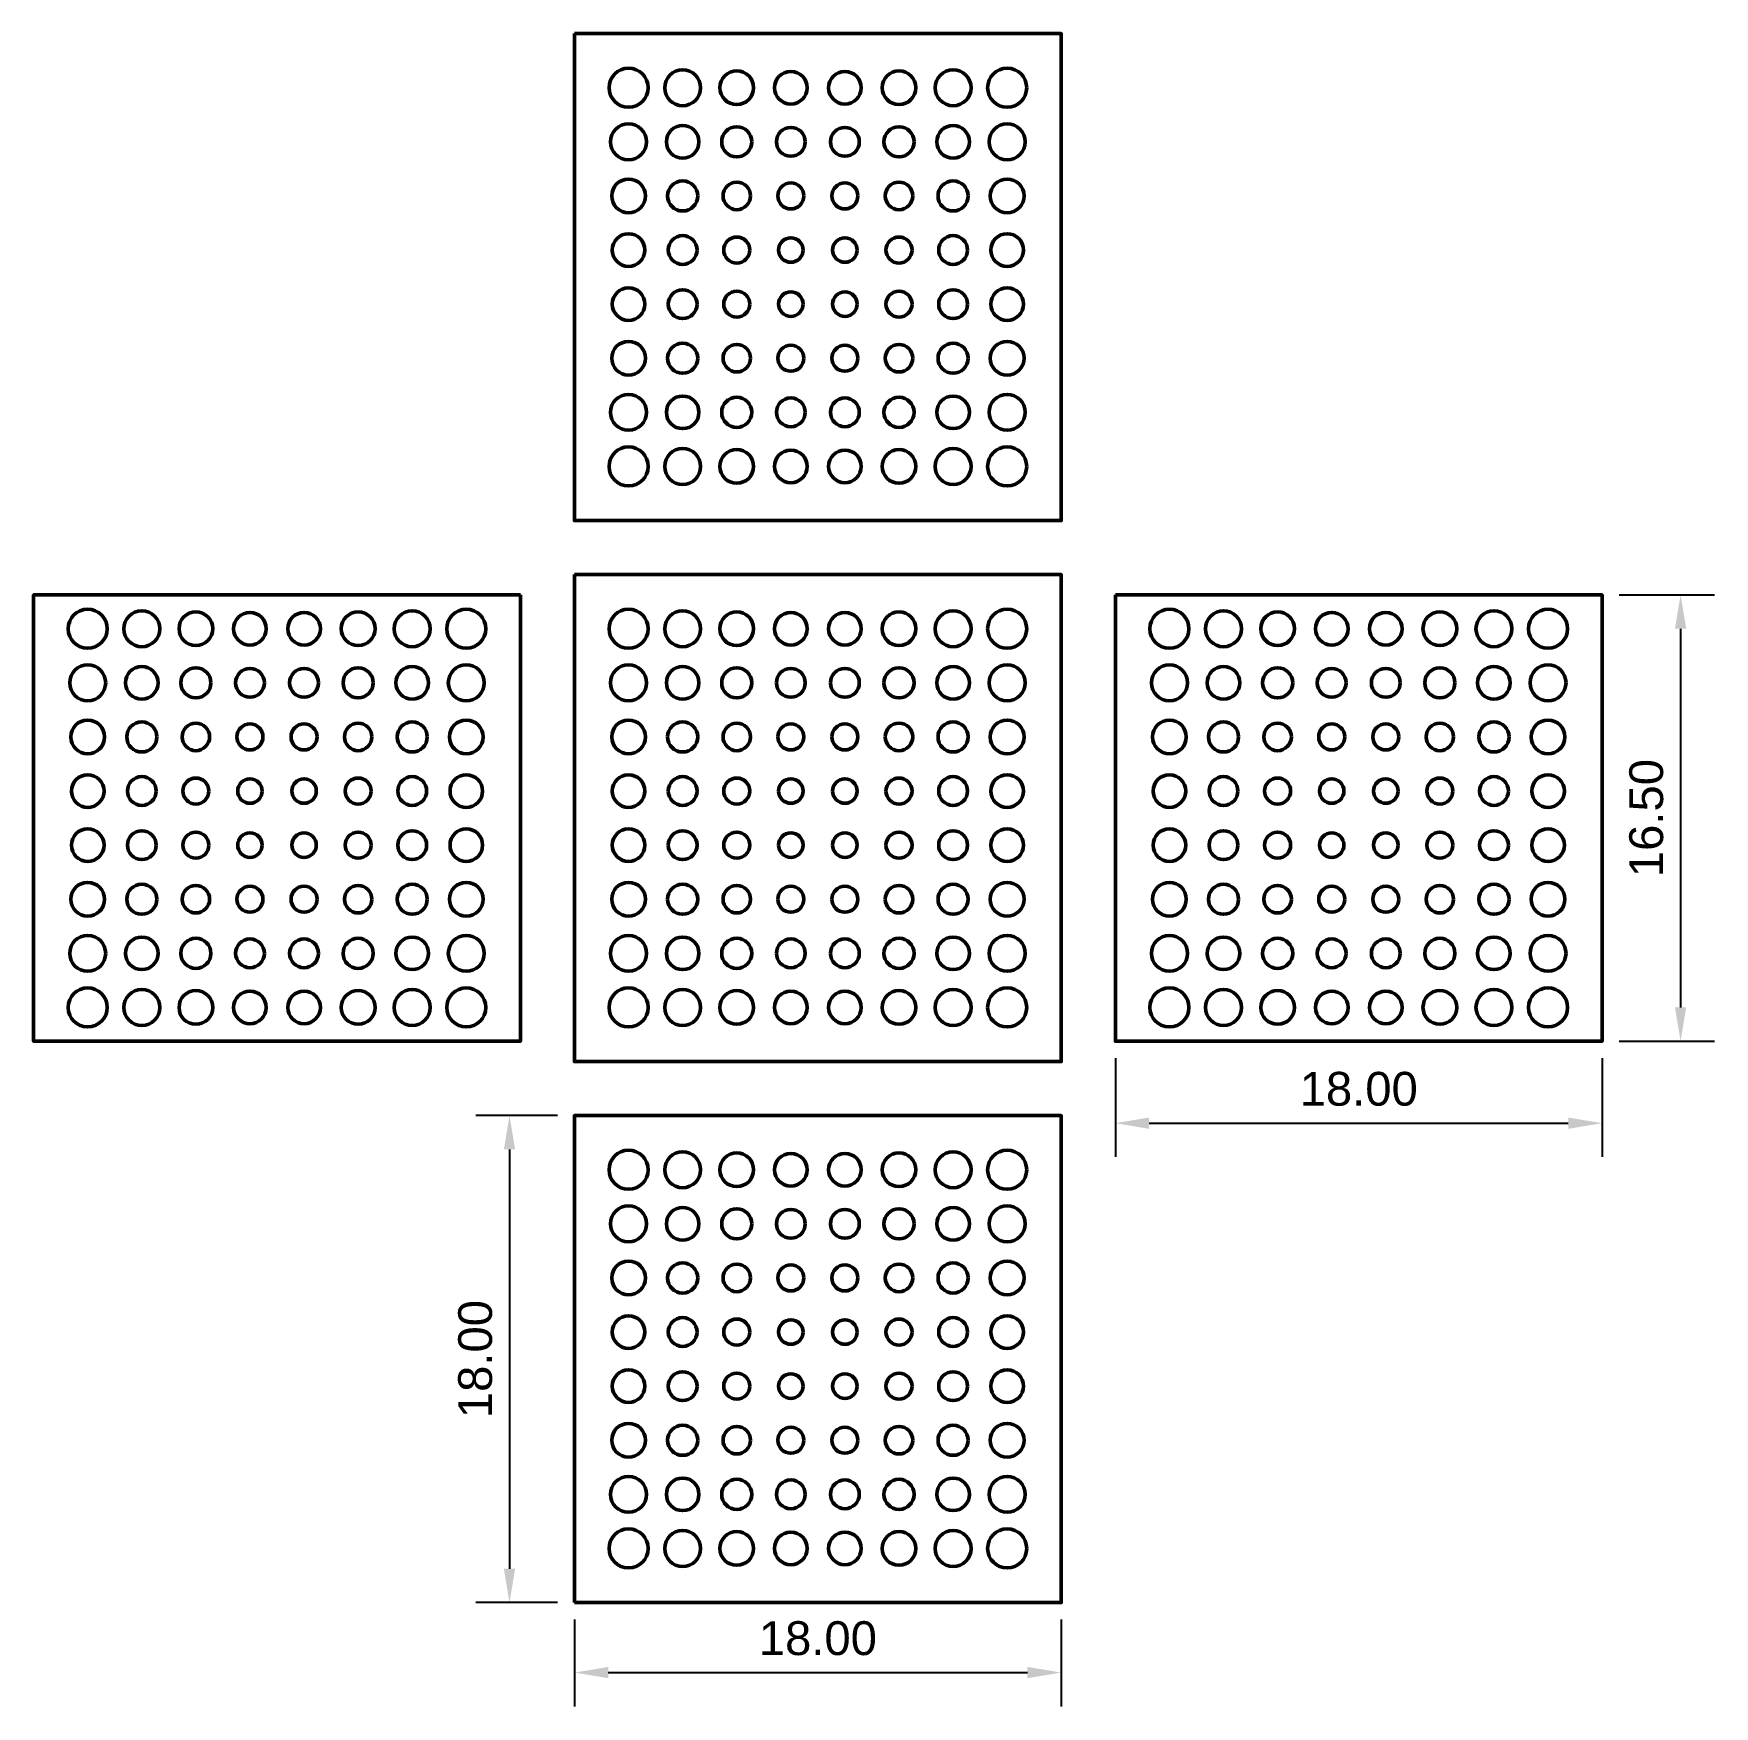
# Model space of a CAD drawing. Header units: inches. Extents: x -20 to 42.2, y -23.8 to 38.
import ezdxf

# ---------------------------------------------------------------- set-up
doc = ezdxf.new("R2010")
doc.units = ezdxf.units.IN
doc.header["$MEASUREMENT"] = 0
doc.layers.add('Default', color=7, linetype='Continuous', lineweight=50)
doc.styles.add('Inch Decimal', font='arial.ttf')
doc.dimstyles.new('Inch Decimal', dxfattribs={"dimscale": 10, "dimtxt": 0.125, "dimasz": 0.125, "dimexe": 0.125, "dimexo": 0.0625, "dimgap": 0.0625, "dimtad": 1, "dimtoh": 1, "dimzin": 1, "dimdsep": 46, "dimtxsty": 'Inch Decimal', "dimcen": 0.25, "dimadec": 0, "dimazin": 1, "dimtfac": 1, "dimtdec": 4, "dimtix": 1, "dimtofl": 0, "dimtmove": 1, "dimatfit": 3, "dimfxl": 1, "dimtolj": 1, "dimtzin": 1, "dimarcsym": 0})

# ---------------------------------------------------------------- blocks, each defined once
blk = doc.blocks.new('*D1')
at = {"layer": 'Default', "color": 0, "lineweight": -2}
for p, q in [((-0.625, -2), (-3.653, -2)), ((-2.403, -3.25), (-2.403, -18.75)), ((-0.625, -20), (-3.653, -20))]:
    blk.add_line(p, q, dxfattribs=at)
at = {"layer": 'Default', "color": 0}
for points in [[(-2.194, -3.25), (-2.611, -3.25), (-2.403, -2)], [(-2.611, -18.75), (-2.194, -18.75), (-2.403, -20)]]:
    blk.add_solid(points, dxfattribs=at)
at = {"layer": 'Defpoints', "color": 0}
for p in [(0, -2), (-2.403, -20), (0, -20)]:
    blk.add_point(p, dxfattribs=at)
at = {"layer": 'Default', "color": 0, "insert": (-3.666, -11), "char_height": 1.25, "attachment_point": 5, "rotation": 90, "style": 'Inch Decimal'}
blk.add_mtext('\\A1;18.00', dxfattribs=at)
blk = doc.blocks.new('*D2')
at = {"layer": 'Default', "color": 0, "lineweight": -2}
for p, q in [((0, -20.625), (0, -23.839)), ((18, -20.625), (18, -23.839)), ((1.25, -22.589), (16.75, -22.589))]:
    blk.add_line(p, q, dxfattribs=at)
at = {"layer": 'Default', "color": 0}
for points in [[(1.25, -22.38), (1.25, -22.797), (0, -22.589)], [(16.75, -22.797), (16.75, -22.38), (18, -22.589)]]:
    blk.add_solid(points, dxfattribs=at)
at = {"layer": 'Defpoints', "color": 0}
for p in [(0, -20), (18, -20), (18, -22.589)]:
    blk.add_point(p, dxfattribs=at)
at = {"layer": 'Default', "color": 0, "insert": (9, -21.325), "char_height": 1.25, "attachment_point": 5, "style": 'Inch Decimal'}
blk.add_mtext('\\A1;18.00', dxfattribs=at)
blk = doc.blocks.new('*D3')
at = {"layer": 'Default', "color": 0, "lineweight": -2}
for p, q in [((38.625, 17.25), (42.151, 17.25)), ((40.901, 16), (40.901, 2)), ((38.625, 0.75), (42.151, 0.75))]:
    blk.add_line(p, q, dxfattribs=at)
at = {"layer": 'Default', "color": 0}
for points in [[(41.109, 16), (40.693, 16), (40.901, 17.25)], [(40.693, 2), (41.109, 2), (40.901, 0.75)]]:
    blk.add_solid(points, dxfattribs=at)
at = {"layer": 'Defpoints', "color": 0}
for p in [(38, 17.25), (38, 0.75), (40.901, 0.75)]:
    blk.add_point(p, dxfattribs=at)
at = {"layer": 'Default', "color": 0, "insert": (39.638, 9), "char_height": 1.25, "attachment_point": 5, "rotation": 90, "style": 'Inch Decimal'}
blk.add_mtext('\\A1;16.50', dxfattribs=at)
blk = doc.blocks.new('*D4')
at = {"layer": 'Default', "color": 0, "lineweight": -2}
for p, q in [((20, 0.125), (20, -3.529)), ((38, 0.125), (38, -3.529)), ((21.25, -2.279), (36.75, -2.279))]:
    blk.add_line(p, q, dxfattribs=at)
at = {"layer": 'Default', "color": 0}
for points in [[(21.25, -2.071), (21.25, -2.488), (20, -2.279)], [(36.75, -2.488), (36.75, -2.071), (38, -2.279)]]:
    blk.add_solid(points, dxfattribs=at)
at = {"layer": 'Defpoints', "color": 0}
for p in [(20, 0.75), (38, 0.75), (38, -2.279)]:
    blk.add_point(p, dxfattribs=at)
at = {"layer": 'Default', "color": 0, "insert": (29, -1.016), "char_height": 1.25, "attachment_point": 5, "style": 'Inch Decimal'}
blk.add_mtext('\\A1;18.00', dxfattribs=at)

msp = doc.modelspace()

# ---------------------------------------------------------------- linework, layer by layer
at = {"layer": 'Default'}
for points in [[(0, 38), (18, 38), (18, 20), (0, 20)], [(0, 18), (18, 18), (18, 0), (0, 0)], [(-2, 17.25), (-2, 0.75), (-20, 0.75), (-20, 17.25)], [(20, 17.25), (38, 17.25), (38, 0.75), (20, 0.75)], [(0, -20), (0, -2), (18, -2), (18, -20)]]:
    msp.add_lwpolyline(points, close=True, dxfattribs=at)
for centre, radius in [((2, 36), 0.723), ((16, 36), 0.723), ((4, 36), 0.665), ((6, 36), 0.624), ((8, 36), 0.603), ((10, 36), 0.603), ((12, 36), 0.624), ((14, 36), 0.665), ((2, 34), 0.665), ((4, 34), 0.603), ((6, 34), 0.557), ((8, 34), 0.533), ((10, 34), 0.533), ((12, 34), 0.557), ((14, 34), 0.603), ((16, 34), 0.665), ((2, 32), 0.624), ((4, 32), 0.557), ((6, 32), 0.508), ((8, 32), 0.481), ((10, 32), 0.481), ((12, 32), 0.508), ((14, 32), 0.557), ((16, 32), 0.624), ((2, 30), 0.603), ((4, 30), 0.533), ((6, 30), 0.481), ((12, 30), 0.481), ((14, 30), 0.533), ((16, 30), 0.603), ((8, 30), 0.453), ((10, 30), 0.453), ((2, 28), 0.603), ((16, 28), 0.603), ((4, 28), 0.533), ((6, 28), 0.481), ((8, 28), 0.453), ((10, 28), 0.453), ((12, 28), 0.481), ((14, 28), 0.533), ((2, 26), 0.624), ((4, 26), 0.557), ((6, 26), 0.508), ((8, 26), 0.481), ((10, 26), 0.481), ((12, 26), 0.508), ((14, 26), 0.557), ((16, 26), 0.624), ((2, 24), 0.665), ((4, 24), 0.603), ((6, 24), 0.557), ((8, 24), 0.533), ((10, 24), 0.533), ((12, 24), 0.557), ((14, 24), 0.603), ((16, 24), 0.665), ((2, 22), 0.723), ((4, 22), 0.665), ((6, 22), 0.624), ((8, 22), 0.603), ((10, 22), 0.603), ((12, 22), 0.624), ((14, 22), 0.665), ((16, 22), 0.723), ((-18, 16), 0.723), ((-16, 16), 0.665), ((-14, 16), 0.624), ((-12, 16), 0.603), ((-10, 16), 0.603), ((-8, 16), 0.624), ((-6, 16), 0.665), ((-4, 16), 0.723), ((22, 16), 0.723), ((24, 16), 0.665), ((26, 16), 0.624), ((28, 16), 0.603), ((30, 16), 0.603), ((32, 16), 0.624), ((34, 16), 0.665), ((36, 16), 0.723), ((-18, 14), 0.665), ((-16, 14), 0.603), ((-14, 14), 0.557), ((-12, 14), 0.533), ((-10, 14), 0.533), ((-8, 14), 0.557), ((-6, 14), 0.603), ((-4, 14), 0.665), ((22, 14), 0.665), ((24, 14), 0.603), ((26, 14), 0.557), ((28, 14), 0.533), ((30, 14), 0.533), ((32, 14), 0.557), ((34, 14), 0.603), ((36, 14), 0.665), ((-18, 12), 0.624), ((-16, 12), 0.557), ((-14, 12), 0.508), ((-12, 12), 0.481), ((-10, 12), 0.481), ((-8, 12), 0.508), ((-6, 12), 0.557), ((-4, 12), 0.624), ((22, 12), 0.624), ((24, 12), 0.557), ((26, 12), 0.508), ((28, 12), 0.481), ((30, 12), 0.481), ((32, 12), 0.508), ((34, 12), 0.557), ((36, 12), 0.624), ((-18, 10), 0.603), ((-4, 10), 0.603), ((22, 10), 0.603), ((36, 10), 0.603), ((-16, 10), 0.533), ((-14, 10), 0.481), ((-12, 10), 0.453), ((-10, 10), 0.453), ((-8, 10), 0.481), ((-6, 10), 0.533), ((24, 10), 0.533), ((26, 10), 0.481), ((28, 10), 0.453), ((30, 10), 0.453), ((32, 10), 0.481), ((34, 10), 0.533), ((-18, 8), 0.603), ((-16, 8), 0.533), ((-14, 8), 0.481), ((-12, 8), 0.453), ((-10, 8), 0.453), ((-8, 8), 0.481), ((-6, 8), 0.533), ((-4, 8), 0.603), ((22, 8), 0.603), ((24, 8), 0.533), ((26, 8), 0.481), ((28, 8), 0.453), ((30, 8), 0.453), ((32, 8), 0.481), ((34, 8), 0.533), ((36, 8), 0.603), ((-18, 6), 0.624), ((-16, 6), 0.557), ((-14, 6), 0.508), ((-12, 6), 0.481), ((-10, 6), 0.481), ((-8, 6), 0.508), ((-6, 6), 0.557), ((-4, 6), 0.624), ((22, 6), 0.624), ((24, 6), 0.557), ((26, 6), 0.508), ((28, 6), 0.481), ((30, 6), 0.481), ((32, 6), 0.508), ((34, 6), 0.557), ((36, 6), 0.624), ((-18, 4), 0.665), ((-16, 4), 0.603), ((-14, 4), 0.557), ((-12, 4), 0.533), ((-10, 4), 0.533), ((-8, 4), 0.557), ((-6, 4), 0.603), ((-4, 4), 0.665), ((22, 4), 0.665), ((24, 4), 0.603), ((26, 4), 0.557), ((28, 4), 0.533), ((30, 4), 0.533), ((32, 4), 0.557), ((34, 4), 0.603), ((36, 4), 0.665), ((-18, 2), 0.723), ((-16, 2), 0.665), ((-14, 2), 0.624), ((-12, 2), 0.603), ((-10, 2), 0.603), ((-8, 2), 0.624), ((-6, 2), 0.665), ((-4, 2), 0.723), ((22, 2), 0.723), ((24, 2), 0.665), ((26, 2), 0.624), ((28, 2), 0.603), ((30, 2), 0.603), ((32, 2), 0.624), ((34, 2), 0.665), ((36, 2), 0.723), ((2, -4), 0.723), ((4, -4), 0.665), ((6, -4), 0.624), ((8, -4), 0.603), ((10, -4), 0.603), ((12, -4), 0.624), ((14, -4), 0.665), ((16, -4), 0.723), ((2, -6), 0.665), ((4, -6), 0.603), ((6, -6), 0.557), ((8, -6), 0.533), ((10, -6), 0.533), ((12, -6), 0.557), ((14, -6), 0.603), ((16, -6), 0.665), ((2, -8), 0.624), ((4, -8), 0.557), ((14, -8), 0.557), ((16, -8), 0.624), ((6, -8), 0.508), ((8, -8), 0.481), ((10, -8), 0.481), ((12, -8), 0.508), ((2, -10), 0.603), ((4, -10), 0.533), ((6, -10), 0.481), ((8, -10), 0.453), ((10, -10), 0.453), ((12, -10), 0.481), ((14, -10), 0.533), ((16, -10), 0.603), ((2, -12), 0.603), ((4, -12), 0.533), ((6, -12), 0.481), ((8, -12), 0.453), ((10, -12), 0.453), ((12, -12), 0.481), ((14, -12), 0.533), ((16, -12), 0.603), ((2, -14), 0.624), ((4, -14), 0.557), ((6, -14), 0.508), ((8, -14), 0.481), ((10, -14), 0.481), ((12, -14), 0.508), ((14, -14), 0.557), ((16, -14), 0.624), ((2, -16), 0.665), ((4, -16), 0.603), ((6, -16), 0.557), ((8, -16), 0.533), ((10, -16), 0.533), ((12, -16), 0.557), ((14, -16), 0.603), ((16, -16), 0.665), ((2, -18), 0.723), ((4, -18), 0.665), ((6, -18), 0.624), ((8, -18), 0.603), ((10, -18), 0.603), ((12, -18), 0.624), ((14, -18), 0.665), ((16, -18), 0.723)]:
    msp.add_circle(centre, radius, dxfattribs=at)
at = {"layer": 'Default', "extrusion": (0, 0, -1)}
for centre, radius in [((-2, 16), 0.723), ((-4, 16), 0.665), ((-6, 16), 0.624), ((-8, 16), 0.603), ((-10, 16), 0.603), ((-12, 16), 0.624), ((-14, 16), 0.665), ((-16, 16), 0.723), ((-2, 14), 0.665), ((-4, 14), 0.603), ((-6, 14), 0.557), ((-8, 14), 0.533), ((-10, 14), 0.533), ((-12, 14), 0.557), ((-14, 14), 0.603), ((-16, 14), 0.665), ((-2, 12), 0.624), ((-4, 12), 0.557), ((-6, 12), 0.508), ((-8, 12), 0.481), ((-10, 12), 0.481), ((-12, 12), 0.508), ((-14, 12), 0.557), ((-16, 12), 0.624), ((-2, 10), 0.603), ((-16, 10), 0.603), ((-4, 10), 0.533), ((-6, 10), 0.481), ((-8, 10), 0.453), ((-10, 10), 0.453), ((-12, 10), 0.481), ((-14, 10), 0.533), ((-2, 8), 0.603), ((-4, 8), 0.533), ((-6, 8), 0.481), ((-8, 8), 0.453), ((-10, 8), 0.453), ((-12, 8), 0.481), ((-14, 8), 0.533), ((-16, 8), 0.603), ((-2, 6), 0.624), ((-4, 6), 0.557), ((-6, 6), 0.508), ((-8, 6), 0.481), ((-10, 6), 0.481), ((-12, 6), 0.508), ((-14, 6), 0.557), ((-16, 6), 0.624), ((-2, 4), 0.665), ((-4, 4), 0.603), ((-6, 4), 0.557), ((-8, 4), 0.533), ((-10, 4), 0.533), ((-12, 4), 0.557), ((-14, 4), 0.603), ((-16, 4), 0.665), ((-2, 2), 0.723), ((-4, 2), 0.665), ((-6, 2), 0.624), ((-8, 2), 0.603), ((-10, 2), 0.603), ((-12, 2), 0.624), ((-14, 2), 0.665), ((-16, 2), 0.723)]:
    msp.add_circle(centre, radius, dxfattribs=at)

# ---------------------------------------------------------------- dimensions: what is measured, and where the dimension line sits
at = {"layer": 'Default'}
for base, p1, p2, text, picture, middle in [((40.901, 0.75), (38, 17.25), (38, 0.75), '16.50', '*D3', (39.638, 9)), ((-2.403, -20), (0, -2), (0, -20), '18.00', '*D1', (-3.666, -11))]:
    dim = msp.add_linear_dim(base=base, p1=p1, p2=p2, angle=90, text=text, dimstyle='Inch Decimal', override={"dimscale": 10, "dimtih": 0, "dimtoh": 0, "dimlfac": 1, "dimsah": 0}, dxfattribs=at)
    dim.commit()
    dim.dimension.update_dxf_attribs({"geometry": picture, "text_midpoint": middle})
for base, p1, p2, picture, middle in [((38, -2.279), (20, 0.75), (38, 0.75), '*D4', (29, -1.016)), ((18, -22.589), (0, -20), (18, -20), '*D2', (9, -21.325))]:
    dim = msp.add_linear_dim(base=base, p1=p1, p2=p2, text='18.00', dimstyle='Inch Decimal', override={"dimscale": 10, "dimtih": 0, "dimtoh": 0, "dimlfac": 1, "dimsah": 0}, dxfattribs=at)
    dim.commit()
    dim.dimension.update_dxf_attribs({"geometry": picture, "text_midpoint": middle})

doc.saveas('drawing.dxf')
